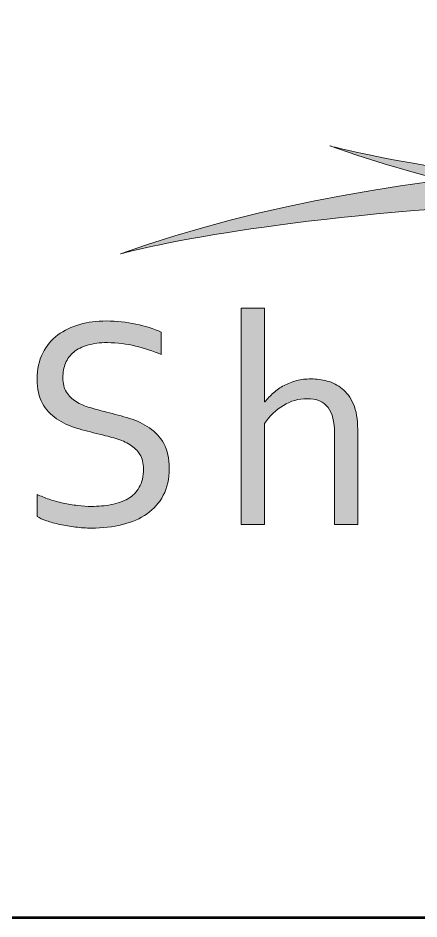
# Model space of a CAD drawing. Header units: millimetres. Extents: x 1112055 to 3390982, y -148532 to 766891.
# Drawn here: x 2313053 to 2313916, y 281124 to 283063 of the extents above; entities that cross this region are included whole.
import ezdxf

# ---------------------------------------------------------------- set-up
doc = ezdxf.new("R2010")
doc.units = ezdxf.units.MM
doc.layers.add('B TITLE BLOCK', color=250, linetype='Continuous', lineweight=0)
doc.layers.add('Layer 1', color=7, linetype='Continuous')

# ---------------------------------------------------------------- blocks, each defined once
blk = doc.blocks.new('block 4')
at = {"layer": 'Layer 1'}
h = blk.add_hatch(color=250, dxfattribs=at)
h.dxf.hatch_style = 2
edge = h.paths.add_edge_path()
edge.add_spline(control_points=[(49.225, -149.485), (49.225, -149.485), (49.225, -149.485), (49.225, -148.353), (49.012, -147.503), (48.584, -146.933), (48.15, -146.357), (47.453, -146.076), (46.474, -146.076), (45.663, -146.076), (44.898, -146.289), (44.165, -146.73), (43.435, -147.168), (42.806, -147.773), (42.275, -148.542), (42.275, -148.542), (42.275, -158.53), (42.275, -158.53), (42.275, -158.53), (39.98, -158.53), (39.98, -158.53), (39.98, -158.53), (39.98, -137.112), (39.98, -137.112), (39.98, -137.112), (42.275, -137.112), (42.275, -137.112), (42.275, -137.112), (42.275, -146.396), (42.275, -146.396), (42.275, -146.396), (42.318, -146.396), (42.318, -146.396), (42.574, -146.076), (42.863, -145.773), (43.176, -145.492), (43.492, -145.207), (43.837, -144.969), (44.222, -144.763), (44.61, -144.563), (45.026, -144.403), (45.467, -144.282), (45.912, -144.165), (46.389, -144.108), (46.901, -144.108), (47.435, -144.108), (47.969, -144.179), (48.499, -144.318), (49.033, -144.464), (49.527, -144.716), (49.983, -145.083), (50.431, -145.446), (50.801, -145.955), (51.09, -146.602), (51.378, -147.257), (51.52, -148.097), (51.52, -149.118), (51.52, -149.118), (51.52, -158.53), (51.52, -158.53), (51.52, -158.53), (49.225, -158.53), (49.225, -158.53), (49.225, -158.53), (49.225, -149.485), (49.225, -149.485)], knot_values=[0, 0, 0, 0, 0.0001, 0.0002, 1, 1, 1, 2, 2, 2, 3, 3, 3, 4, 4, 4, 5, 5, 5, 6, 6, 6, 7, 7, 7, 8, 8, 8, 9, 9, 9, 10, 10, 10, 11, 11, 11, 12, 12, 12, 13, 13, 13, 14, 14, 14, 15, 15, 15, 16, 16, 16, 17, 17, 17, 18, 18, 18, 19, 19, 19, 20, 20, 20, 21, 21, 21, 21], degree=3, periodic=0)
h = blk.add_hatch(color=250, dxfattribs=at)
h.dxf.hatch_style = 2
edge = h.paths.add_edge_path()
edge.add_spline(control_points=[(26.597, -138.364), (26.597, -138.364), (26.597, -138.364), (27.65, -138.364), (28.632, -138.471), (29.547, -138.67), (30.458, -138.873), (31.298, -139.137), (32.056, -139.46), (32.056, -139.46), (32.056, -141.695), (32.056, -141.695), (31.234, -141.35), (30.39, -141.069), (29.515, -140.848), (28.643, -140.638), (27.707, -140.521), (26.714, -140.51), (25.963, -140.51), (25.312, -140.592), (24.761, -140.756), (24.209, -140.919), (23.75, -141.147), (23.384, -141.45), (23.021, -141.752), (22.75, -142.115), (22.572, -142.549), (22.394, -142.976), (22.305, -143.449), (22.305, -143.976), (22.305, -144.556), (22.423, -145.037), (22.658, -145.414), (22.893, -145.791), (23.213, -146.104), (23.608, -146.357), (24.01, -146.599), (24.472, -146.801), (24.996, -146.958), (25.522, -147.115), (26.074, -147.264), (26.64, -147.406), (27.408, -147.591), (28.166, -147.794), (28.906, -148.022), (29.65, -148.25), (30.312, -148.563), (30.888, -148.962), (31.472, -149.364), (31.942, -149.883), (32.301, -150.52), (32.661, -151.168), (32.838, -151.99), (32.838, -152.993), (32.838, -154.018), (32.646, -154.908), (32.255, -155.648), (31.863, -156.395), (31.33, -157.007), (30.643, -157.484), (29.956, -157.957), (29.145, -158.317), (28.209, -158.548), (27.273, -158.783), (26.241, -158.897), (25.131, -158.897), (24.618, -158.897), (24.092, -158.864), (23.554, -158.801), (23.021, -158.737), (22.505, -158.651), (22.013, -158.537), (21.53, -158.434), (21.085, -158.313), (20.693, -158.174), (20.298, -158.036), (19.989, -157.897), (19.761, -157.758), (19.761, -157.758), (19.761, -155.555), (19.761, -155.555), (20.113, -155.733), (20.516, -155.893), (20.957, -156.043), (21.401, -156.192), (21.864, -156.317), (22.337, -156.42), (22.807, -156.523), (23.287, -156.601), (23.772, -156.665), (24.252, -156.719), (24.707, -156.751), (25.131, -156.751), (25.821, -156.751), (26.479, -156.694), (27.106, -156.573), (27.732, -156.452), (28.284, -156.263), (28.753, -155.982), (29.226, -155.705), (29.604, -155.324), (29.881, -154.851), (30.155, -154.374), (30.294, -153.773), (30.294, -153.05), (30.294, -152.463), (30.17, -151.972), (29.931, -151.588), (29.689, -151.207), (29.365, -150.887), (28.96, -150.634), (28.558, -150.381), (28.091, -150.182), (27.565, -150.018), (27.035, -149.865), (26.483, -149.716), (25.903, -149.577), (25.131, -149.399), (24.38, -149.203), (23.64, -148.979), (22.907, -148.755), (22.256, -148.449), (21.676, -148.054), (21.096, -147.663), (20.636, -147.154), (20.281, -146.535), (19.935, -145.912), (19.761, -145.115), (19.761, -144.154), (19.761, -143.143), (19.946, -142.282), (20.313, -141.556), (20.683, -140.83), (21.181, -140.233), (21.804, -139.756), (22.433, -139.286), (23.156, -138.934), (23.974, -138.71), (24.796, -138.478), (25.668, -138.364), (26.597, -138.364)], knot_values=[0, 0, 0, 0, 0.0001, 0.0002, 1, 1, 1, 2, 2, 2, 3, 3, 3, 4, 4, 4, 5, 5, 5, 6, 6, 6, 7, 7, 7, 8, 8, 8, 9, 9, 9, 10, 10, 10, 11, 11, 11, 12, 12, 12, 13, 13, 13, 14, 14, 14, 15, 15, 15, 16, 16, 16, 17, 17, 17, 18, 18, 18, 19, 19, 19, 20, 20, 20, 21, 21, 21, 22, 22, 22, 23, 23, 23, 24, 24, 24, 25, 25, 25, 26, 26, 26, 27, 27, 27, 28, 28, 28, 29, 29, 29, 30, 30, 30, 31, 31, 31, 32, 32, 32, 33, 33, 33, 34, 34, 34, 35, 35, 35, 36, 36, 36, 37, 37, 37, 38, 38, 38, 39, 39, 39, 40, 40, 40, 41, 41, 41, 42, 42, 42, 43, 43, 43, 44, 44, 44, 45, 45, 45, 46, 46, 46, 46], degree=3, periodic=0)
at = {"layer": 'Layer 1', "lineweight": 0}
for points, knots in [([(42.275, -146.396), (42.275, -146.396), (42.318, -146.396), (42.318, -146.396), (42.574, -146.076), (42.863, -145.773), (43.176, -145.492), (43.492, -145.207), (43.837, -144.969), (44.222, -144.763), (44.61, -144.563), (45.026, -144.403), (45.467, -144.282), (45.912, -144.165), (46.389, -144.108), (46.901, -144.108), (47.435, -144.108), (47.969, -144.179), (48.499, -144.318), (49.033, -144.464), (49.527, -144.716), (49.983, -145.083), (50.431, -145.446), (50.801, -145.955), (51.09, -146.602), (51.378, -147.257), (51.52, -148.097), (51.52, -149.118), (51.52, -149.118), (51.52, -158.53), (51.52, -158.53), (51.52, -158.53), (49.225, -158.53), (49.225, -158.53), (49.225, -158.53), (49.225, -149.485), (49.225, -149.485), (49.225, -148.353), (49.012, -147.503), (48.584, -146.933), (48.15, -146.357), (47.453, -146.076), (46.474, -146.076), (45.663, -146.076), (44.898, -146.289), (44.165, -146.73), (43.435, -147.168), (42.806, -147.773), (42.275, -148.542), (42.275, -148.542), (42.275, -158.53), (42.275, -158.53), (42.275, -158.53), (39.98, -158.53), (39.98, -158.53), (39.98, -158.53), (39.98, -137.112), (39.98, -137.112), (39.98, -137.112), (42.275, -137.112), (42.275, -137.112), (42.275, -137.112), (42.275, -146.396), (42.275, -146.396)], [0, 0, 0, 0, 1, 1, 1, 2, 2, 2, 3, 3, 3, 4, 4, 4, 5, 5, 5, 6, 6, 6, 7, 7, 7, 8, 8, 8, 9, 9, 9, 10, 10, 10, 11, 11, 11, 12, 12, 12, 13, 13, 13, 14, 14, 14, 15, 15, 15, 16, 16, 16, 17, 17, 17, 18, 18, 18, 19, 19, 19, 20, 20, 20, 21, 21, 21, 21]), ([(22.305, -143.976), (22.305, -144.556), (22.423, -145.037), (22.658, -145.414), (22.893, -145.791), (23.213, -146.104), (23.608, -146.357), (24.01, -146.599), (24.472, -146.801), (24.996, -146.958), (25.522, -147.115), (26.074, -147.264), (26.64, -147.406), (27.408, -147.591), (28.166, -147.794), (28.906, -148.022), (29.65, -148.25), (30.312, -148.563), (30.888, -148.962), (31.472, -149.364), (31.942, -149.883), (32.301, -150.52), (32.661, -151.168), (32.838, -151.99), (32.838, -152.993), (32.838, -154.018), (32.646, -154.908), (32.255, -155.648), (31.863, -156.395), (31.33, -157.007), (30.643, -157.484), (29.956, -157.957), (29.145, -158.317), (28.209, -158.548), (27.273, -158.783), (26.241, -158.897), (25.131, -158.897), (24.618, -158.897), (24.092, -158.864), (23.554, -158.801), (23.021, -158.737), (22.505, -158.651), (22.013, -158.537), (21.53, -158.434), (21.085, -158.313), (20.693, -158.174), (20.298, -158.036), (19.989, -157.897), (19.761, -157.758), (19.761, -157.758), (19.761, -155.555), (19.761, -155.555), (20.113, -155.733), (20.516, -155.893), (20.957, -156.043), (21.401, -156.192), (21.864, -156.317), (22.337, -156.42), (22.807, -156.523), (23.287, -156.601), (23.772, -156.665), (24.252, -156.719), (24.707, -156.751), (25.131, -156.751), (25.821, -156.751), (26.479, -156.694), (27.106, -156.573), (27.732, -156.452), (28.284, -156.263), (28.753, -155.982), (29.226, -155.705), (29.604, -155.324), (29.881, -154.851), (30.155, -154.374), (30.294, -153.773), (30.294, -153.05), (30.294, -152.463), (30.17, -151.972), (29.931, -151.588), (29.689, -151.207), (29.365, -150.887), (28.96, -150.634), (28.558, -150.381), (28.091, -150.182), (27.565, -150.018), (27.035, -149.865), (26.483, -149.716), (25.903, -149.577), (25.131, -149.399), (24.38, -149.203), (23.64, -148.979), (22.907, -148.755), (22.256, -148.449), (21.676, -148.054), (21.096, -147.663), (20.636, -147.154), (20.281, -146.535), (19.935, -145.912), (19.761, -145.115), (19.761, -144.154), (19.761, -143.143), (19.946, -142.282), (20.313, -141.556), (20.683, -140.83), (21.181, -140.233), (21.804, -139.756), (22.433, -139.286), (23.156, -138.934), (23.974, -138.71), (24.796, -138.478), (25.668, -138.364), (26.597, -138.364), (27.65, -138.364), (28.632, -138.471), (29.547, -138.67), (30.458, -138.873), (31.298, -139.137), (32.056, -139.46), (32.056, -139.46), (32.056, -141.695), (32.056, -141.695), (31.234, -141.35), (30.39, -141.069), (29.515, -140.848), (28.643, -140.638), (27.707, -140.521), (26.714, -140.51), (25.963, -140.51), (25.312, -140.592), (24.761, -140.756), (24.209, -140.919), (23.75, -141.147), (23.384, -141.45), (23.021, -141.752), (22.75, -142.115), (22.572, -142.549), (22.394, -142.976), (22.305, -143.449), (22.305, -143.976)], [0, 0, 0, 0, 1, 1, 1, 2, 2, 2, 3, 3, 3, 4, 4, 4, 5, 5, 5, 6, 6, 6, 7, 7, 7, 8, 8, 8, 9, 9, 9, 10, 10, 10, 11, 11, 11, 12, 12, 12, 13, 13, 13, 14, 14, 14, 15, 15, 15, 16, 16, 16, 17, 17, 17, 18, 18, 18, 19, 19, 19, 20, 20, 20, 21, 21, 21, 22, 22, 22, 23, 23, 23, 24, 24, 24, 25, 25, 25, 26, 26, 26, 27, 27, 27, 28, 28, 28, 29, 29, 29, 30, 30, 30, 31, 31, 31, 32, 32, 32, 33, 33, 33, 34, 34, 34, 35, 35, 35, 36, 36, 36, 37, 37, 37, 38, 38, 38, 39, 39, 39, 40, 40, 40, 41, 41, 41, 42, 42, 42, 43, 43, 43, 44, 44, 44, 45, 45, 45, 46, 46, 46, 46])]:
    blk.add_open_spline(points, degree=3, knots=knots, dxfattribs=at)
blk = doc.blocks.new('A$C11c4a682')
at = {"layer": 'B TITLE BLOCK', "lineweight": 0}
h = blk.add_hatch(color=250, dxfattribs=at)
h.dxf.hatch_style = 2
edge = h.paths.add_edge_path()
edge.add_spline(control_points=[(1092.3, 1308.6), (1092.3, 1308.6), (1092.3, 1308.6), (1092.3, 1308.6), (1966.4, 1552.2), (3743, 1308.6), (3743, 1308.6), (2224.2, 1709.8), (1092.3, 1308.6)], knot_values=[0, 0, 0, 0, 0.0001, 0.0002, 1, 1, 1, 2, 2, 2, 2], degree=3, periodic=0)
h = blk.add_hatch(color=250, dxfattribs=at)
h.dxf.hatch_style = 2
edge = h.paths.add_edge_path()
edge.add_spline(control_points=[(1504.9, 1521.4), (1504.9, 1521.4), (1504.9, 1521.4), (1504.9, 1521.4), (2378.9, 1277.7), (4155.7, 1521.4), (4155.7, 1521.4), (2636.9, 1120.1), (1504.9, 1521.4)], knot_values=[0, 0, 0, 0, 0.0001, 0.0002, 1, 1, 1, 2, 2, 2, 2], degree=3, periodic=0)
at = {"layer": 'B TITLE BLOCK', "color": 250, "lineweight": 0}
blk.add_line((0, 0), (6657.5, 0), dxfattribs=at)
at = {"layer": 'B TITLE BLOCK', "color": 250, "lineweight": 0, "const_width": 5.55}
blk.add_lwpolyline([(0, 4384.4), (6657.5, 4384.4), (6657.5, 0), (0, 0)], close=True, dxfattribs=at)
at = {"layer": 'B TITLE BLOCK', "color": 250, "lineweight": 0}
for points in [[(1092.3, 1308.6), (1092.3, 1308.6), (1966.4, 1552.2), (3743, 1308.6), (3743, 1308.6), (2224.2, 1709.8), (1092.3, 1308.6)], [(1504.9, 1521.4), (1504.9, 1521.4), (2378.9, 1277.7), (4155.7, 1521.4), (4155.7, 1521.4), (2636.9, 1120.1), (1504.9, 1521.4)]]:
    blk.add_open_spline(points, degree=3, knots=[0, 0, 0, 0, 1, 1, 1, 2, 2, 2, 2], dxfattribs=at)
at = {"layer": 'B TITLE BLOCK', "color": 250, "lineweight": 0, "xscale": 19.88681340066239, "yscale": 19.88681340066239, "zscale": 19.88681340066239}
blk.add_blockref('block 4', (535.3, 3927.9), dxfattribs=at)

msp = doc.modelspace()

# ---------------------------------------------------------------- block references
at = {"xscale": 1.091858330236632, "yscale": 1.091858330236632, "zscale": 1.091858330236632}
msp.add_blockref('A$C11c4a682', (2312080.6, 281126.6), dxfattribs=at)

doc.saveas('drawing.dxf')
